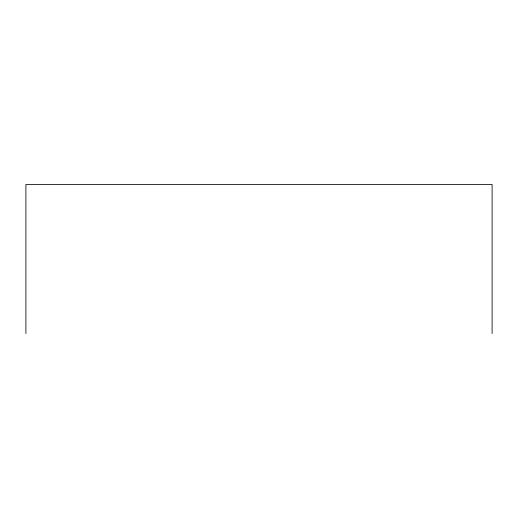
<?xml version="1.0" encoding="UTF-8"?>
<svg xmlns="http://www.w3.org/2000/svg" width="518" height="518" viewBox="0 0 518 518"><rect width="100%" height="100%" fill="white"/><g stroke="black" fill="none" stroke-linecap="round" stroke-linejoin="round"><path stroke-width="0.78" d="M492.1 333.547L492.1 184.453L25.9 184.453L25.9 333.547"/></g></svg>
